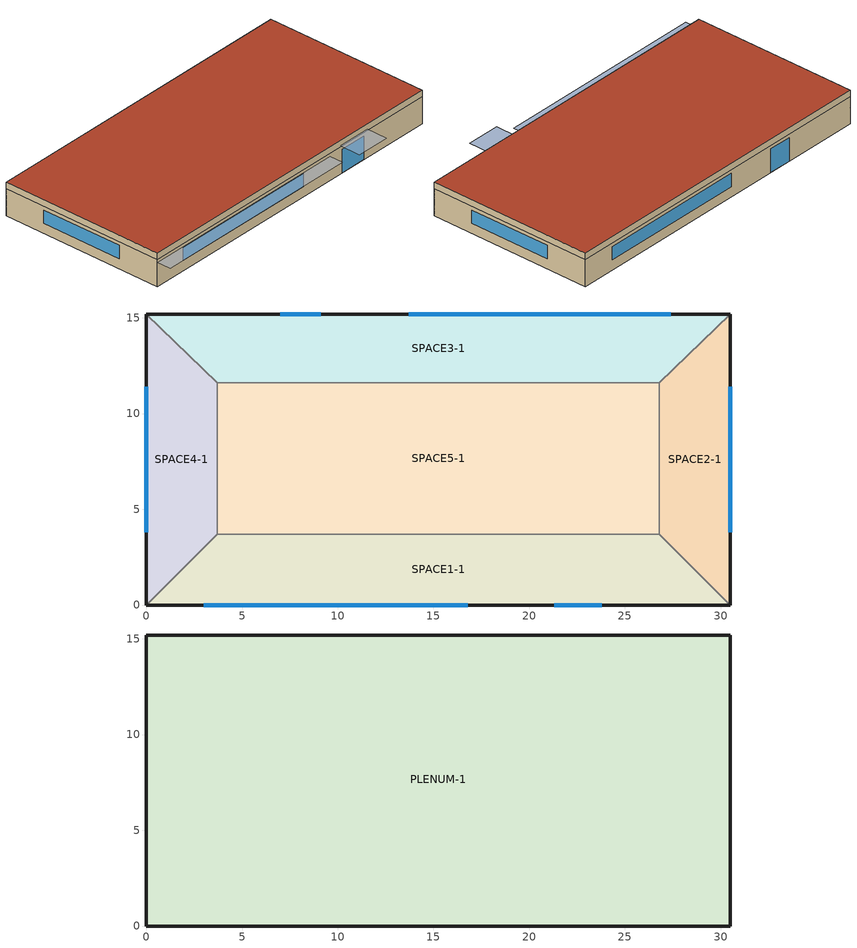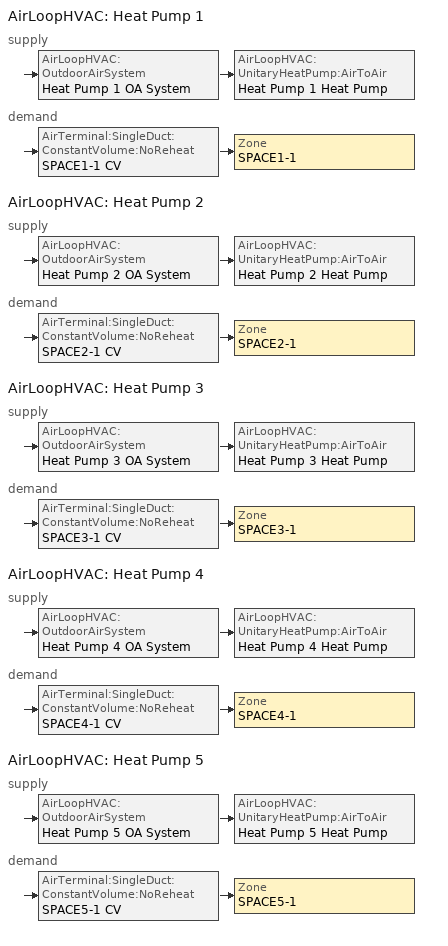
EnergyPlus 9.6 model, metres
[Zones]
SPACE3-1
 floor ground (FLOOR-SLAB-1): 26.8,11.6 3.7,11.6 0,15.2 30.5,15.2 z0
 wall outside (WALL-1): 30.5,15.2 0,15.2 z0:2.4
 wall to SPACE2-1 (INT-WALL-1): 26.8,11.6 30.5,15.2 z0:2.4
 wall to SPACE4-1 (INT-WALL-1): 0,15.2 3.7,11.6 z0:2.4
 wall to SPACE5-1 (INT-WALL-1): 3.7,11.6 26.8,11.6 z0:2.4
 window (Sgl Grey 3mm): 9.1,15.2 7,15.2 z0:2.1
 window (Dbl Clr 3mm/13mm Air): 27.4,15.2 13.7,15.2 z0.9:2.1
SPACE1-1
 floor ground (FLOOR-SLAB-1): 26.8,3.7 30.5,0 0,0 3.7,3.7 z0
 wall outside (WALL-1): 0,0 30.5,0 z0:2.4
 wall to SPACE2-1 (INT-WALL-1): 30.5,0 26.8,3.7 z0:2.4
 wall to SPACE4-1 (INT-WALL-1): 3.7,3.7 0,0 z0:2.4
 wall to SPACE5-1 (INT-WALL-1): 26.8,3.7 3.7,3.7 z0:2.4
 window (Sgl Grey 3mm): 21.3,0 23.8,0 z0:2.1
 window (Dbl Clr 3mm/13mm Air): 3,0 16.8,0 z0.9:2.1
SPACE2-1
 floor ground (FLOOR-SLAB-1): 26.8,11.6 30.5,15.2 30.5,0 26.8,3.7 z0
 wall outside (WALL-1): 30.5,0 30.5,15.2 z0:2.4
 wall to SPACE5-1 (INT-WALL-1): 26.8,11.6 26.8,3.7 z0:2.4
 window (Dbl Clr 3mm/13mm Air): 30.5,3.8 30.5,11.4 z0.9:2.1
SPACE4-1
 floor ground (FLOOR-SLAB-1): 3.7,3.7 0,0 0,15.2 3.7,11.6 z0
 wall outside (WALL-1): 0,15.2 0,0 z0:2.4
 wall to SPACE5-1 (INT-WALL-1): 3.7,3.7 3.7,11.6 z0:2.4
 window (Dbl Clr 3mm/13mm Air): 0,11.4 0,3.8 z0.9:2.1
SPACE5-1
 floor ground (FLOOR-SLAB-1): 26.8,11.6 26.8,3.7 3.7,3.7 3.7,11.6 z0
PLENUM-1
 floor to SPACE1-1 (CLNG-1): 26.8,3.7 30.5,0 0,0 3.7,3.7 z2.4
 floor to SPACE2-1 (CLNG-1): 26.8,11.6 30.5,15.2 30.5,0 26.8,3.7 z2.4
 floor to SPACE3-1 (CLNG-1): 26.8,11.6 3.7,11.6 0,15.2 30.5,15.2 z2.4
 floor to SPACE4-1 (CLNG-1): 3.7,3.7 0,0 0,15.2 3.7,11.6 z2.4
 floor to SPACE5-1 (CLNG-1): 26.8,11.6 26.8,3.7 3.7,3.7 3.7,11.6 z2.4
 wall outside (WALL-1): 30.5,15.2 0,15.2 0,0 30.5,0 30.5,15.2 z2.4:3
 roof outside (ROOF-1): 0,15.2 0,0 30.5,0 30.5,15.2 z3
shading: 0,-1.3 0,0 19.8,0 19.8,-1.3 z2.2; 21,-2 21,0 24.1,0 24.1,-2 z2.6
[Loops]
AirLoopHVAC 'Heat Pump 1'
 supply: AirLoopHVAC:OutdoorAirSystem 'Heat Pump 1 OA System' > AirLoopHVAC:UnitaryHeatPump:AirToAir 'Heat Pump 1 Heat Pump'
 demand: AirTerminal:SingleDuct:ConstantVolume:NoReheat 'SPACE1-1 CV' > Zone 'SPACE1-1'
AirLoopHVAC 'Heat Pump 2'
 supply: AirLoopHVAC:OutdoorAirSystem 'Heat Pump 2 OA System' > AirLoopHVAC:UnitaryHeatPump:AirToAir 'Heat Pump 2 Heat Pump'
 demand: AirTerminal:SingleDuct:ConstantVolume:NoReheat 'SPACE2-1 CV' > Zone 'SPACE2-1'
AirLoopHVAC 'Heat Pump 3'
 supply: AirLoopHVAC:OutdoorAirSystem 'Heat Pump 3 OA System' > AirLoopHVAC:UnitaryHeatPump:AirToAir 'Heat Pump 3 Heat Pump'
 demand: AirTerminal:SingleDuct:ConstantVolume:NoReheat 'SPACE3-1 CV' > Zone 'SPACE3-1'
AirLoopHVAC 'Heat Pump 4'
 supply: AirLoopHVAC:OutdoorAirSystem 'Heat Pump 4 OA System' > AirLoopHVAC:UnitaryHeatPump:AirToAir 'Heat Pump 4 Heat Pump'
 demand: AirTerminal:SingleDuct:ConstantVolume:NoReheat 'SPACE4-1 CV' > Zone 'SPACE4-1'
AirLoopHVAC 'Heat Pump 5'
 supply: AirLoopHVAC:OutdoorAirSystem 'Heat Pump 5 OA System' > AirLoopHVAC:UnitaryHeatPump:AirToAir 'Heat Pump 5 Heat Pump'
 demand: AirTerminal:SingleDuct:ConstantVolume:NoReheat 'SPACE5-1 CV' > Zone 'SPACE5-1'
[Building]
Building: Loads convergence tolerance value=0.04; Maximum number of warmup days=25; Minimum number of warmup days=6; North axis=30; Solar distribution=FullExterior; Temperature convergence tolerance value=0.4; Terrain=City
[Site:GroundTemperature:BuildingSurface]
21.5, 21.4, 21.5, 21.5, 22, 22.9, 23, 23.1, 23.1, 22.2, 21.7, 21.6
[Site:Location]
CHICAGO_IL_USA TMY2-94846: Elevation=190; Latitude=41.78; Longitude=-87.75; Time zone=-6
[SizingPeriod:DesignDay] Barometric pressure=99063; Day of month=21; Daylight saving time indicator=No; Humidity condition type=WetBulb; Rain indicator=No; Snow indicator=No; Solar model indicator=ASHRAEClearSky
Name | Daily dry bulb temperature range | Day type | Maximum dry bulb temperature | Month | Sky clearness | Wetbulb or dewpoint at maximum dry bulb | Wind direction | Wind speed
CHICAGO_IL_USA Annual Cooling 1% Design Conditions DB/MCWB | 10.7 | SummerDesignDay | 31.5 | 7 | 1 | 23 | 230 | 5.3
CHICAGO_IL_USA Annual Heating 99% Design Conditions DB | 0 | WinterDesignDay | -17.3 | 1 | 0 | -17.3 | 270 | 4.9
[Construction]
CLNG-1: MAT-CLNG-1
Dbl Clr 3mm/13mm Air: CLEAR 3MM, AIR 13MM, CLEAR 3MM
FLOOR-SLAB-1: CC03
INT-WALL-1: GP02, AL21, GP02
ROOF-1: RG01, BR01, IN46, WD01
Sgl Grey 3mm: GREY 3MM
WALL-1: WD01, PW03, IN02, GP01
[Material] Thermal absorptance=0.9
Name | Conductivity | Density | Roughness | Solar absorptance | Specific heat | Thickness | Visible absorptance
BR01 | 0.162 | 1121 | VeryRough | 0.7 | 1464 | 0.0095 | 0.7
CC03 | 1.31 | 2243 | MediumRough | 0.65 | 837 | 0.1016 | 0.65
GP01 | 0.16 | 801 | MediumSmooth | 0.75 | 837 | 0.0127 | 0.75
GP02 | 0.16 | 801 | MediumSmooth | 0.75 | 837 | 0.0159 | 0.75
IN02 | 0.043 | 10 | Rough | 0.75 | 837 | 0.0901 | 0.75
IN46 | 0.023 | 24 | VeryRough | 0.5 | 1590 | 0.0762 | 0.5
PW03 | 0.115 | 545 | MediumSmooth | 0.78 | 1213 | 0.0127 | 0.78
RG01 | 1.442 | 881 | Rough | 0.65 | 1674 | 0.0127 | 0.65
WD01 | 0.115 | 513 | MediumSmooth | 0.78 | 1381 | 0.0191 | 0.78
[Material:AirGap]
AL21: Thermal resistance=0.157
[Material:NoMass]
MAT-CLNG-1: Roughness=Rough; Solar absorptance=0.65; Thermal absorptance=0.65; Thermal resistance=0.652259; Visible absorptance=0.65
[WindowMaterial:Gas]
AIR 13MM: Gas type=Air; Thickness=0.0127
[WindowMaterial:Glazing] Back side infrared hemispherical emissivity=0.84; Conductivity=0.9; Front side infrared hemispherical emissivity=0.84; Infrared transmittance at normal incidence=0; Optical data type=SpectralAverage; Thickness=0.003
Name | Back side solar reflectance at normal incidence | Back side visible reflectance at normal incidence | Front side solar reflectance at normal incidence | Front side visible reflectance at normal incidence | Solar transmittance at normal incidence | Visible transmittance at normal incidence
CLEAR 3MM | 0.075 | 0.081 | 0.075 | 0.081 | 0.837 | 0.898
GREY 3MM | 0.061 | 0.061 | 0.061 | 0.061 | 0.626 | 0.611
[AirLoopHVAC] Design supply air flow rate=Autosize
Heat Pump 1; Heat Pump 2; Heat Pump 3; Heat Pump 4; Heat Pump 5
[AirLoopHVAC:UnitaryHeatPump:AirToAir] Cooling supply air flow rate=Autosize; Fan placement=BlowThrough; Heating supply air flow rate=Autosize; Maximum outdoor dry bulb temperature for supplemental heater operation=21; Maximum supply air temperature from supplemental heater=Autosize; No load supply air flow rate=Autosize; Supply air fan operating mode schedule=HVACTemplate-Always 0
Name | Controlling zone or thermostat location | Cooling coil | Heating coil | Supplemental heating coil | Supply air fan
Heat Pump 1 Heat Pump | SPACE1-1 | Heat Pump 1 Cooling Coil | Heat Pump 1 HP Heating Coil | Heat Pump 1 Sup Heat Coil | Heat Pump 1 Supply Fan
Heat Pump 2 Heat Pump | SPACE2-1 | Heat Pump 2 Cooling Coil | Heat Pump 2 HP Heating Coil | Heat Pump 2 Sup Heat Coil | Heat Pump 2 Supply Fan
Heat Pump 3 Heat Pump | SPACE3-1 | Heat Pump 3 Cooling Coil | Heat Pump 3 HP Heating Coil | Heat Pump 3 Sup Heat Coil | Heat Pump 3 Supply Fan
Heat Pump 4 Heat Pump | SPACE4-1 | Heat Pump 4 Cooling Coil | Heat Pump 4 HP Heating Coil | Heat Pump 4 Sup Heat Coil | Heat Pump 4 Supply Fan
Heat Pump 5 Heat Pump | SPACE5-1 | Heat Pump 5 Cooling Coil | Heat Pump 5 HP Heating Coil | Heat Pump 5 Sup Heat Coil | Heat Pump 5 Supply Fan
[AirTerminal:SingleDuct:ConstantVolume:NoReheat] Maximum air flow rate=Autosize
SPACE1-1 CV; SPACE2-1 CV; SPACE3-1 CV; SPACE4-1 CV; SPACE5-1 CV
[AvailabilityManager:NightCycle] Applicability schedule=HVACTemplate-Always 1; Control type=CycleOnAny; Cycling run time=3600; Cycling run time control type=FixedRunTime; Fan schedule=FanAvailSched; Thermostat tolerance=0.2
Heat Pump 1 Availability; Heat Pump 2 Availability; Heat Pump 3 Availability; Heat Pump 4 Availability; Heat Pump 5 Availability
[Coil:Cooling:DX:SingleSpeed] Condenser type=AirCooled; Crankcase heater capacity=0; Evaporative condenser effectiveness=0; Evaporative condenser pump rated power consumption=0; Gross rated cooling cop=3; Gross rated sensible heat ratio=Autosize; Gross rated total cooling capacity=Autosize; Latent capacity time constant=0; Maximum cycling rate=0; Maximum outdoor dry bulb temperature for crankcase heater operation=10; Nominal time for condensate removal to begin=0; Rated air flow rate=Autosize; Ratio of initial moisture evaporation rate and steady state latent capacity=0
Name | Energy input ratio function of flow fraction curve | Energy input ratio function of temperature curve | Part load fraction correlation curve | Total cooling capacity function of flow fraction curve | Total cooling capacity function of temperature curve
Heat Pump 1 Cooling Coil | Heat Pump 1 Cool Coil EIR-FF | Heat Pump 1 Cool Coil EIR-FT | Heat Pump 1 Cool Coil PLF | Heat Pump 1 Cool Coil Cap-FF | Heat Pump 1 Cool Coil Cap-FT
Heat Pump 2 Cooling Coil | Heat Pump 2 Cool Coil EIR-FF | Heat Pump 2 Cool Coil EIR-FT | Heat Pump 2 Cool Coil PLF | Heat Pump 2 Cool Coil Cap-FF | Heat Pump 2 Cool Coil Cap-FT
Heat Pump 3 Cooling Coil | Heat Pump 3 Cool Coil EIR-FF | Heat Pump 3 Cool Coil EIR-FT | Heat Pump 3 Cool Coil PLF | Heat Pump 3 Cool Coil Cap-FF | Heat Pump 3 Cool Coil Cap-FT
Heat Pump 4 Cooling Coil | Heat Pump 4 Cool Coil EIR-FF | Heat Pump 4 Cool Coil EIR-FT | Heat Pump 4 Cool Coil PLF | Heat Pump 4 Cool Coil Cap-FF | Heat Pump 4 Cool Coil Cap-FT
Heat Pump 5 Cooling Coil | Heat Pump 5 Cool Coil EIR-FF | Heat Pump 5 Cool Coil EIR-FT | Heat Pump 5 Cool Coil PLF | Heat Pump 5 Cool Coil Cap-FF | Heat Pump 5 Cool Coil Cap-FT
[Coil:Heating:DX:SingleSpeed] Crankcase heater capacity=0; Defrost control=Timed; Defrost strategy=ReverseCycle; Defrost time period fraction=0.058333; Gross rated heating capacity=Autosize; Gross rated heating cop=2.75; Maximum outdoor dry bulb temperature for crankcase heater operation=0; Maximum outdoor dry bulb temperature for defrost operation=5; Minimum outdoor dry bulb temperature for compressor operation=-8; Rated air flow rate=Autosize; Resistive defrost heater capacity=Autosize
Name | Defrost energy input ratio function of temperature curve | Energy input ratio function of flow fraction curve | Energy input ratio function of temperature curve | Heating capacity function of flow fraction curve | Heating capacity function of temperature curve | Part load fraction correlation curve
Heat Pump 1 HP Heating Coil | Heat Pump 1 HP Heating Coil DefrEIR-FT | Heat Pump 1 HP Heating Coil EIR-FF | Heat Pump 1 HP Heating Coil EIR-FT | Heat Pump 1 HP Heating Coil Cap-FF | Heat Pump 1 HP Heating Coil Cap-FT | Heat Pump 1 HP Heating Coil PLF
Heat Pump 2 HP Heating Coil | Heat Pump 2 HP Heating Coil DefrEIR-FT | Heat Pump 2 HP Heating Coil EIR-FF | Heat Pump 2 HP Heating Coil EIR-FT | Heat Pump 2 HP Heating Coil Cap-FF | Heat Pump 2 HP Heating Coil Cap-FT | Heat Pump 2 HP Heating Coil PLF
Heat Pump 3 HP Heating Coil | Heat Pump 3 HP Heating Coil DefrEIR-FT | Heat Pump 3 HP Heating Coil EIR-FF | Heat Pump 3 HP Heating Coil EIR-FT | Heat Pump 3 HP Heating Coil Cap-FF | Heat Pump 3 HP Heating Coil Cap-FT | Heat Pump 3 HP Heating Coil PLF
Heat Pump 4 HP Heating Coil | Heat Pump 4 HP Heating Coil DefrEIR-FT | Heat Pump 4 HP Heating Coil EIR-FF | Heat Pump 4 HP Heating Coil EIR-FT | Heat Pump 4 HP Heating Coil Cap-FF | Heat Pump 4 HP Heating Coil Cap-FT | Heat Pump 4 HP Heating Coil PLF
Heat Pump 5 HP Heating Coil | Heat Pump 5 HP Heating Coil DefrEIR-FT | Heat Pump 5 HP Heating Coil EIR-FF | Heat Pump 5 HP Heating Coil EIR-FT | Heat Pump 5 HP Heating Coil Cap-FF | Heat Pump 5 HP Heating Coil Cap-FT | Heat Pump 5 HP Heating Coil PLF
[Coil:Heating:Electric] Efficiency=1; Nominal capacity=Autosize
Heat Pump 1 Sup Heat Coil; Heat Pump 2 Sup Heat Coil; Heat Pump 3 Sup Heat Coil; Heat Pump 4 Sup Heat Coil; Heat Pump 5 Sup Heat Coil
[Controller:OutdoorAir] Economizer control action type=ModulateFlow; Economizer control type=DifferentialDryBulb; Economizer maximum limit dry bulb temperature=19; Lockout type=NoLockout; Maximum outdoor air flow rate=Autosize; Minimum limit type=FixedMinimum; Minimum outdoor air flow rate=Autosize; Minimum outdoor air schedule=Min OA Sched
Heat Pump 1 OA Controller; Heat Pump 2 OA Controller; Heat Pump 3 OA Controller; Heat Pump 4 OA Controller; Heat Pump 5 OA Controller
[DesignSpecification:OutdoorAir] Outdoor air flow per person=0.00944; Outdoor air flow per zone=0; Outdoor air flow per zone floor area=0; Outdoor air method=Flow/Person
SZ DSOA SPACE1-1; SZ DSOA SPACE2-1; SZ DSOA SPACE3-1; SZ DSOA SPACE4-1; SZ DSOA SPACE5-1
[DesignSpecification:ZoneAirDistribution] Zone air distribution effectiveness in cooling mode=1; Zone air distribution effectiveness in heating mode=1
SZ DSZAD SPACE1-1; SZ DSZAD SPACE2-1; SZ DSZAD SPACE3-1; SZ DSZAD SPACE4-1; SZ DSZAD SPACE5-1
[ElectricEquipment] Design level calculation method=EquipmentLevel; Fraction latent=0; Fraction lost=0; Fraction radiant=0.3; Schedule=EQUIP-1
Name | Design level | Zone or zonelist or space or spacelist
SPACE1-1 ElecEq 1 | 1056 | SPACE1-1
SPACE2-1 ElecEq 1 | 456 | SPACE2-1
SPACE3-1 ElecEq 1 | 1056 | SPACE3-1
SPACE4-1 ElecEq 1 | 456 | SPACE4-1
SPACE5-1 ElecEq 1 | 1976 | SPACE5-1
[Fan:OnOff] Availability schedule=FanAvailSched; Fan total efficiency=0.7; Maximum flow rate=Autosize; Motor efficiency=0.9; Motor in airstream fraction=1; Pressure rise=600
Heat Pump 1 Supply Fan; Heat Pump 2 Supply Fan; Heat Pump 3 Supply Fan; Heat Pump 4 Supply Fan; Heat Pump 5 Supply Fan
[Lights] Design level calculation method=LightingLevel; End use subcategory=GeneralLights; Fraction radiant=0.59; Fraction replaceable=0; Fraction visible=0.2; Return air fraction=0; Schedule=LIGHTS-1
Name | Lighting level | Zone or zonelist or space or spacelist
SPACE1-1 Lights 1 | 1584 | SPACE1-1
SPACE2-1 Lights 1 | 684 | SPACE2-1
SPACE3-1 Lights 1 | 1584 | SPACE3-1
SPACE4-1 Lights 1 | 684 | SPACE4-1
SPACE5-1 Lights 1 | 2964 | SPACE5-1
[People] Activity level schedule=ActSchd; Fraction radiant=0.3; Number of people calculation method=People; Number of people schedule=OCCUPY-1
Name | Number of people | Zone or zonelist or space or spacelist
SPACE1-1 People 1 | 11 | SPACE1-1
SPACE2-1 People 1 | 5 | SPACE2-1
SPACE3-1 People 1 | 11 | SPACE3-1
SPACE4-1 People 1 | 5 | SPACE4-1
SPACE5-1 People 1 | 20 | SPACE5-1
[SetpointManager:MixedAir] Control variable=Temperature
Name | Setpoint node or nodelist
Heat Pump 1 Cooling Coil Air Temp Manager | Heat Pump 1 Mixed Air Outlet
Heat Pump 2 Cooling Coil Air Temp Manager | Heat Pump 2 Mixed Air Outlet
Heat Pump 3 Cooling Coil Air Temp Manager | Heat Pump 3 Mixed Air Outlet
Heat Pump 4 Cooling Coil Air Temp Manager | Heat Pump 4 Mixed Air Outlet
Heat Pump 5 Cooling Coil Air Temp Manager | Heat Pump 5 Mixed Air Outlet
[SetpointManager:SingleZone:Cooling] Control variable=Temperature; Maximum supply air temperature=45; Minimum supply air temperature=13
Name | Control zone | Setpoint node or nodelist
Heat Pump 1 Economizer Supply Air Temp Manager | SPACE1-1 | Heat Pump 1 Air Loop Outlet
Heat Pump 2 Economizer Supply Air Temp Manager | SPACE2-1 | Heat Pump 2 Air Loop Outlet
Heat Pump 3 Economizer Supply Air Temp Manager | SPACE3-1 | Heat Pump 3 Air Loop Outlet
Heat Pump 4 Economizer Supply Air Temp Manager | SPACE4-1 | Heat Pump 4 Air Loop Outlet
Heat Pump 5 Economizer Supply Air Temp Manager | SPACE5-1 | Heat Pump 5 Air Loop Outlet
[Sizing:System] 100 outdoor air in cooling=No; 100 outdoor air in heating=No; Central cooling capacity control method=OnOff; Central cooling design supply air humidity ratio=0.008; Central cooling design supply air temperature=14; Central heating design supply air humidity ratio=0.008; Central heating design supply air temperature=50; Central heating maximum system air flow ratio=1; Cooling design capacity=Autosize; Cooling design capacity method=CoolingDesignCapacity; Cooling supply air flow rate=0; Cooling supply air flow rate method=DesignDay; Design outdoor air flow rate=Autosize; Heating design capacity=Autosize; Heating design capacity method=HeatingDesignCapacity; Heating supply air flow rate=0; Heating supply air flow rate method=DesignDay; Precool design humidity ratio=0.008; Precool design temperature=11; Preheat design humidity ratio=0.008; Preheat design temperature=7; System outdoor air method=ZoneSum; Type of load to size on=Sensible; Type of zone sum to use=NonCoincident; Zone maximum outdoor air fraction=1
Heat Pump 1; Heat Pump 2; Heat Pump 3; Heat Pump 4; Heat Pump 5
[Sizing:Zone] Cooling design air flow method=DesignDay; Cooling design air flow rate=0; Cooling minimum air flow fraction=0; Heating design air flow method=DesignDay; Heating design air flow rate=0; Heating maximum air flow fraction=0; Zone cooling design supply air humidity ratio=0.008; Zone cooling design supply air temperature=14; Zone cooling design supply air temperature difference=11.11; Zone cooling design supply air temperature input method=SupplyAirTemperature; Zone heating design supply air humidity ratio=0.008; Zone heating design supply air temperature=50; Zone heating design supply air temperature input method=SupplyAirTemperature
Name | Design specification outdoor air object | Design specification zone air distribution object
SPACE1-1 | SZ DSOA SPACE1-1 | SZ DSZAD SPACE1-1
SPACE2-1 | SZ DSOA SPACE2-1 | SZ DSZAD SPACE2-1
SPACE3-1 | SZ DSOA SPACE3-1 | SZ DSZAD SPACE3-1
SPACE4-1 | SZ DSOA SPACE4-1 | SZ DSZAD SPACE4-1
SPACE5-1 | SZ DSOA SPACE5-1 | SZ DSZAD SPACE5-1
[ThermostatSetpoint:DualSetpoint]
All Zones Dual SP Control: Cooling setpoint temperature schedule=Clg-SetP-Sch; Heating setpoint temperature schedule=Htg-SetP-Sch
[Zone] Multiplier=1; Type=1
Name | Ceiling height | Volume
PLENUM-1 | 0.6096 | 283.2
SPACE1-1; SPACE3-1 | 2.4384 | 239.247
SPACE2-1; SPACE4-1 | 2.4384 | 103.311
SPACE5-1 | 2.4384 | 447.683
[ZoneControl:Thermostat] Control 1=All Zones Dual SP Control; Control type schedule=HVACTemplate-Always 4
Name | Zone or zonelist
SPACE1-1 Thermostat | SPACE1-1
SPACE2-1 Thermostat | SPACE2-1
SPACE3-1 Thermostat | SPACE3-1
SPACE4-1 Thermostat | SPACE4-1
SPACE5-1 Thermostat | SPACE5-1
[Zone equipment]
SPACE1-1: SPACE1-1 CV
SPACE2-1: SPACE2-1 CV
SPACE3-1: SPACE3-1 CV
SPACE4-1: SPACE4-1 CV
SPACE5-1: SPACE5-1 CV
[ZoneInfiltration:DesignFlowRate] Constant term coefficient=0; Design flow rate calculation method=Flow/Zone; Schedule=INFIL-SCH; Temperature term coefficient=0; Velocity squared term coefficient=0; Velocity term coefficient=0.2237
Name | Zone or zonelist | Design flow rate
SPACE1-1 Infil 1 | SPACE1-1 | 0.0167
SPACE2-1 Infil 1 | SPACE2-1 | 0.00717
SPACE3-1 Infil 1 | SPACE3-1 | 0.0167
SPACE4-1 Infil 1 | SPACE4-1 | 0.00717
SPACE5-1 Infil 1 | SPACE5-1 | 0.031089
[Curve:Biquadratic]
Name | Maximum value of x | Maximum value of y | Minimum value of x | Minimum value of y | Coefficient1 constant | Coefficient2 x | Coefficient3 x 2 | Coefficient4 y | Coefficient5 y 2 | Coefficient6 x y
Heat Pump 1 Cool Coil Cap-FT; Heat Pump 2 Cool Coil Cap-FT; Heat Pump 3 Cool Coil Cap-FT; Heat Pump 4 Cool Coil Cap-FT; Heat Pump 5 Cool Coil Cap-FT | 23.88889 | 46.11111 | 12.77778 | 18 | 0.942588 | 0.00954335 | 0.00068377 | -0.0110427 | 5.249e-06 | -9.72e-06
Heat Pump 1 Cool Coil EIR-FT; Heat Pump 2 Cool Coil EIR-FT; Heat Pump 3 Cool Coil EIR-FT; Heat Pump 4 Cool Coil EIR-FT; Heat Pump 5 Cool Coil EIR-FT | 23.88889 | 46.11111 | 12.77778 | 18 | 0.342414 | 0.034885 | -0.0006237 | 0.00497722 | 0.000437951 | -0.000728028
Heat Pump 1 HP Heating Coil DefrEIR-FT; Heat Pump 2 HP Heating Coil DefrEIR-FT; Heat Pump 3 HP Heating Coil DefrEIR-FT; Heat Pump 4 HP Heating Coil DefrEIR-FT; Heat Pump 5 HP Heating Coil DefrEIR-FT | 50 | 50 | 0 | 0 | 1 | 0 | 0 | 0 | 0 | 0
[Curve:Cubic]
Name | Maximum value of x | Minimum value of x | Coefficient1 constant | Coefficient2 x | Coefficient3 x 2 | Coefficient4 x 3
Heat Pump 1 HP Heating Coil Cap-FF; Heat Pump 2 HP Heating Coil Cap-FF; Heat Pump 3 HP Heating Coil Cap-FF; Heat Pump 4 HP Heating Coil Cap-FF; Heat Pump 5 HP Heating Coil Cap-FF | 1.5 | 0.5 | 0.84 | 0.16 | 0 | 0
Heat Pump 1 HP Heating Coil Cap-FT; Heat Pump 2 HP Heating Coil Cap-FT; Heat Pump 3 HP Heating Coil Cap-FT; Heat Pump 4 HP Heating Coil Cap-FT; Heat Pump 5 HP Heating Coil Cap-FT | 20 | -20 | 0.758746 | 0.027626 | 0.000148716 | 3.4992e-06
Heat Pump 1 HP Heating Coil EIR-FT; Heat Pump 2 HP Heating Coil EIR-FT; Heat Pump 3 HP Heating Coil EIR-FT; Heat Pump 4 HP Heating Coil EIR-FT; Heat Pump 5 HP Heating Coil EIR-FT | 20 | -20 | 1.19248 | -0.0300438 | 0.00103745 | -2.3328e-05
[Curve:Quadratic]
Name | Maximum value of x | Minimum value of x | Coefficient1 constant | Coefficient2 x | Coefficient3 x 2
Heat Pump 1 Cool Coil Cap-FF; Heat Pump 2 Cool Coil Cap-FF; Heat Pump 3 Cool Coil Cap-FF; Heat Pump 4 Cool Coil Cap-FF; Heat Pump 5 Cool Coil Cap-FF | 1.5 | 0.5 | 0.8 | 0.2 | 0
Heat Pump 1 Cool Coil EIR-FF; Heat Pump 2 Cool Coil EIR-FF; Heat Pump 3 Cool Coil EIR-FF; Heat Pump 4 Cool Coil EIR-FF; Heat Pump 5 Cool Coil EIR-FF | 1.5 | 0.5 | 1.1552 | -0.1808 | 0.0256
Heat Pump 1 Cool Coil PLF; Heat Pump 2 Cool Coil PLF; Heat Pump 3 Cool Coil PLF; Heat Pump 4 Cool Coil PLF; Heat Pump 5 Cool Coil PLF | 1 | 0 | 0.85 | 0.15 | 0
Heat Pump 1 HP Heating Coil EIR-FF; Heat Pump 2 HP Heating Coil EIR-FF; Heat Pump 3 HP Heating Coil EIR-FF; Heat Pump 4 HP Heating Coil EIR-FF; Heat Pump 5 HP Heating Coil EIR-FF | 1 | 0 | 1.3824 | -0.4336 | 0.0512
Heat Pump 1 HP Heating Coil PLF; Heat Pump 2 HP Heating Coil PLF; Heat Pump 3 HP Heating Coil PLF; Heat Pump 4 HP Heating Coil PLF; Heat Pump 5 HP Heating Coil PLF | 1 | 0 | 0.75 | 0.25 | 0
[Schedule:Compact]
ActSchd: Through: 12/31, For: AllDays, Until: 24:00, 117.24
Clg-SetP-Sch: Through: 12/31, For: WeekDays CustomDay1 CustomDay2, Until: 7:00, 32, Until: 21:00, 24, Until: 24:00, 32, For: WeekEnds Holiday, Until: 24:00, 32, For: SummerDesignDay, Until: 24:00, 24, For: WinterDesignDay, Until: 24:00, 32
EQUIP-1: Through: 12/31, For: WeekDays SummerDesignDay CustomDay1 CustomDay2, Until: 8:00, 0.02, Until: 9:00, 0.4, Until: 14:00, 0.9, Until: 15:00, 0.8, Until: 16:00, 0.7, Until: 18:00, 0.5, Until: 21:00, 0.3, Until: 24:00, 0.02, For: Weekends WinterDesignDay Holiday, Until: 24:00, 0.02
FanAvailSched: Through: 12/31, For: WeekDays CustomDay1 CustomDay2, Until: 7:00, 0, Until: 21:00, 1, Until: 24:00, 0, For: Weekends Holiday, Until: 24:00, 0, For: SummerDesignDay, Until: 24:00, 1, For: WinterDesignDay, Until: 24:00, 1
HVACTemplate-Always 0: Through: 12/31, For: AllDays, Until: 24:00, 0
HVACTemplate-Always 1: Through: 12/31, For: AllDays, Until: 24:00, 1
HVACTemplate-Always 4: Through: 12/31, For: AllDays, Until: 24:00, 4
Htg-SetP-Sch: Through: 12/31, For: WeekDays CustomDay1 CustomDay2, Until: 6:00, 13, Until: 7:00, 18, Until: 21:00, 23, Until: 24:00, 13, For: WeekEnds Holiday, Until: 24:00, 13, For: SummerDesignDay, Until: 24:00, 13, For: WinterDesignDay, Until: 24:00, 23
INFIL-SCH: Through: 12/31, For: WeekDays CustomDay1 CustomDay2, Until: 7:00, 1, Until: 21:00, 0, Until: 24:00, 1, For: Weekends Holiday, Until: 24:00, 1, For: SummerDesignDay, Until: 24:00, 1, For: WinterDesignDay, Until: 24:00, 1
LIGHTS-1: Through: 12/31, For: WeekDays SummerDesignDay CustomDay1 CustomDay2, Until: 8:00, 0.05, Until: 9:00, 0.9, Until: 10:00, 0.95, Until: 11:00, 1, Until: 12:00, 0.95, Until: 13:00, 0.8, Until: 14:00, 0.9, Until: 18:00, 1, Until: 19:00, 0.6, Until: 21:00, 0.4, Until: 24:00, 0.05, For: Weekends WinterDesignDay Holiday, Until: 24:00, 0.05
Min OA Sched: Through: 12/31, For: WeekDays CustomDay1 CustomDay2, Until: 8:00, 0, Until: 21:00, 1, Until: 24:00, 0, For: Weekends Holiday, Until: 24:00, 0, For: SummerDesignDay, Until: 24:00, 1, For: WinterDesignDay, Until: 24:00, 1
OCCUPY-1: Through: 12/31, For: WeekDays SummerDesignDay CustomDay1 CustomDay2, Until: 8:00, 0, Until: 11:00, 1, Until: 12:00, 0.8, Until: 13:00, 0.4, Until: 14:00, 0.8, Until: 18:00, 1, Until: 19:00, 0.5, Until: 21:00, 0.1, Until: 24:00, 0, For: Weekends WinterDesignDay Holiday, Until: 24:00, 0
